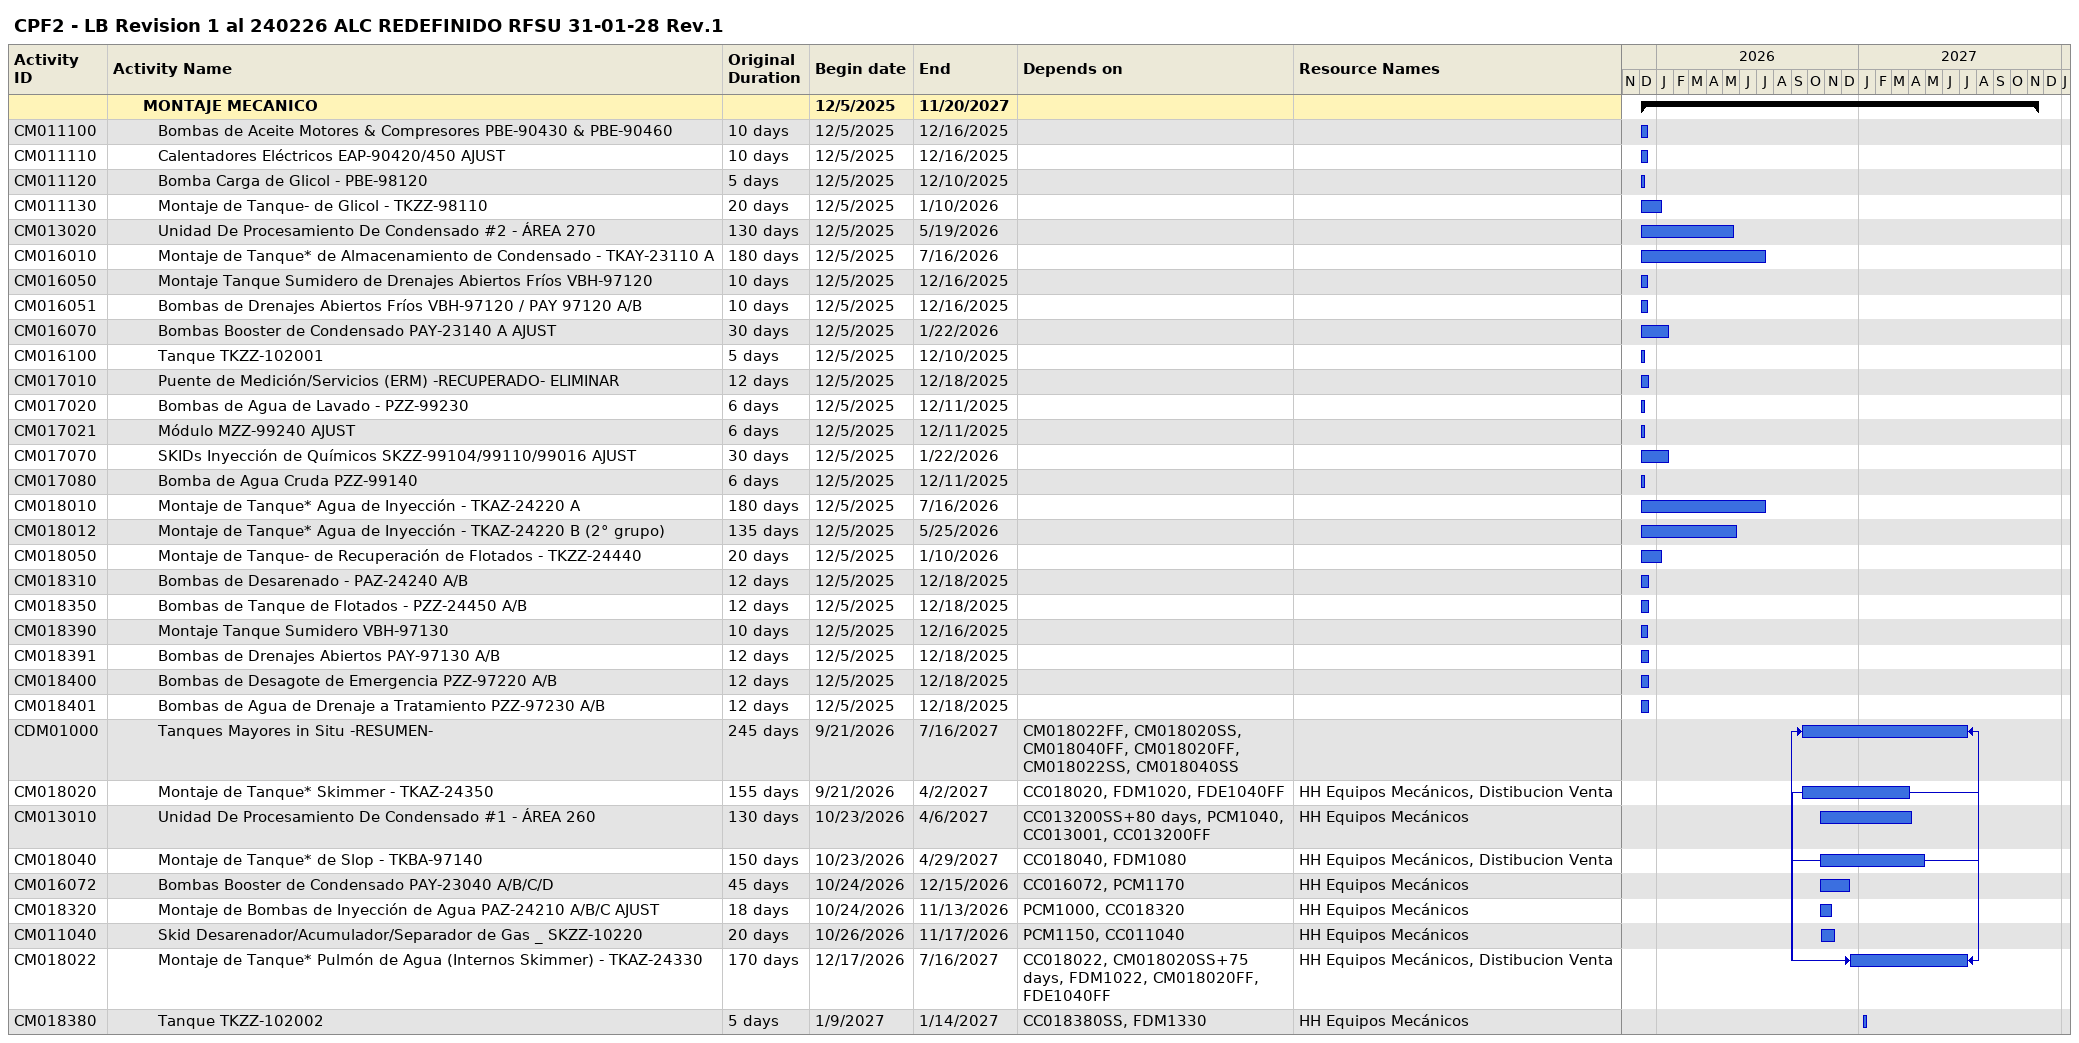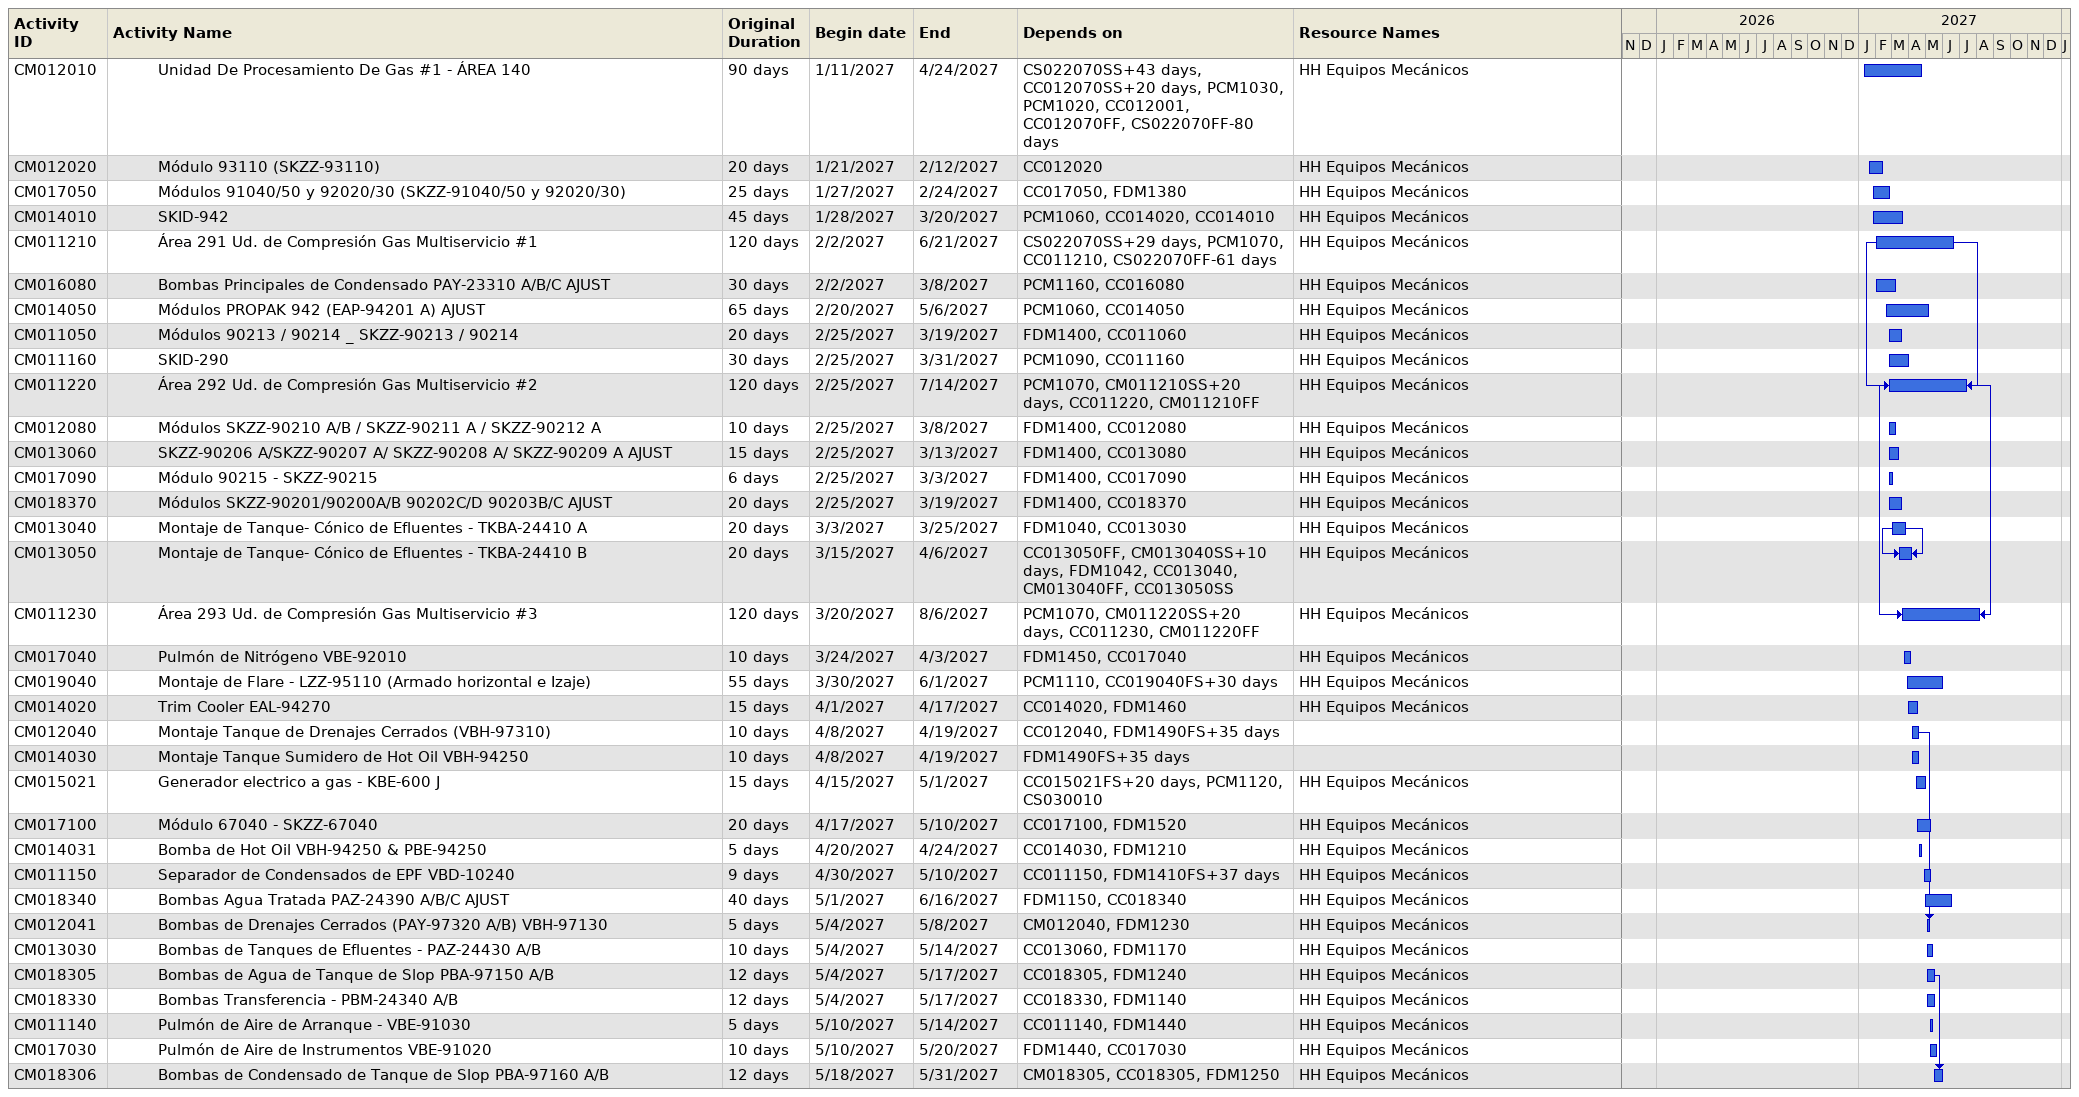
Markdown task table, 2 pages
CPF2 - LB Revision 1 al 240226 ALC REDEFINIDO RFSU 31-01-28 Rev.1

| ID | Level | Task | Original duration | Start | Finish | Predecessors | Resources |
|---|---|---|---|---|---|---|---|
|  | 3 | **MONTAJE MECANICO** |  | 2025-12-05 | 2027-11-20 |  |  |
| CM011100 | 4 | Bombas de Aceite Motores & Compresores PBE-90430 & PBE-90460 | 10d | 2025-12-05 | 2025-12-16 |  |  |
| CM011110 | 4 | Calentadores Eléctricos EAP-90420/450 AJUST | 10d | 2025-12-05 | 2025-12-16 |  |  |
| CM011120 | 4 | Bomba Carga de Glicol - PBE-98120 | 5d | 2025-12-05 | 2025-12-10 |  |  |
| CM011130 | 4 | Montaje de Tanque- de Glicol - TKZZ-98110 | 20d | 2025-12-05 | 2026-01-10 |  |  |
| CM013020 | 4 | Unidad De Procesamiento De Condensado #2 - ÁREA 270 | 130d | 2025-12-05 | 2026-05-19 |  |  |
| CM016010 | 4 | Montaje de Tanque* de Almacenamiento de Condensado - TKAY-23110 A | 180d | 2025-12-05 | 2026-07-16 |  |  |
| CM016050 | 4 | Montaje Tanque Sumidero de Drenajes Abiertos Fríos VBH-97120 | 10d | 2025-12-05 | 2025-12-16 |  |  |
| CM016051 | 4 | Bombas de Drenajes Abiertos Fríos VBH-97120 / PAY 97120 A/B | 10d | 2025-12-05 | 2025-12-16 |  |  |
| CM016070 | 4 | Bombas Booster de Condensado PAY-23140 A AJUST | 30d | 2025-12-05 | 2026-01-22 |  |  |
| CM016100 | 4 | Tanque TKZZ-102001 | 5d | 2025-12-05 | 2025-12-10 |  |  |
| CM017010 | 4 | Puente de Medición/Servicios (ERM) -RECUPERADO- ELIMINAR | 12d | 2025-12-05 | 2025-12-18 |  |  |
| CM017020 | 4 | Bombas de Agua de Lavado - PZZ-99230 | 6d | 2025-12-05 | 2025-12-11 |  |  |
| CM017021 | 4 | Módulo MZZ-99240 AJUST | 6d | 2025-12-05 | 2025-12-11 |  |  |
| CM017070 | 4 | SKIDs Inyección de Químicos SKZZ-99104/99110/99016 AJUST | 30d | 2025-12-05 | 2026-01-22 |  |  |
| CM017080 | 4 | Bomba de Agua Cruda PZZ-99140 | 6d | 2025-12-05 | 2025-12-11 |  |  |
| CM018010 | 4 | Montaje de Tanque* Agua de Inyección - TKAZ-24220 A | 180d | 2025-12-05 | 2026-07-16 |  |  |
| CM018012 | 4 | Montaje de Tanque* Agua de Inyección - TKAZ-24220 B (2° grupo) | 135d | 2025-12-05 | 2026-05-25 |  |  |
| CM018050 | 4 | Montaje de Tanque- de Recuperación de Flotados - TKZZ-24440 | 20d | 2025-12-05 | 2026-01-10 |  |  |
| CM018310 | 4 | Bombas de Desarenado - PAZ-24240 A/B | 12d | 2025-12-05 | 2025-12-18 |  |  |
| CM018350 | 4 | Bombas de Tanque de Flotados - PZZ-24450 A/B | 12d | 2025-12-05 | 2025-12-18 |  |  |
| CM018390 | 4 | Montaje Tanque Sumidero VBH-97130 | 10d | 2025-12-05 | 2025-12-16 |  |  |
| CM018391 | 4 | Bombas de Drenajes Abiertos PAY-97130 A/B | 12d | 2025-12-05 | 2025-12-18 |  |  |
| CM018400 | 4 | Bombas de Desagote de Emergencia PZZ-97220 A/B | 12d | 2025-12-05 | 2025-12-18 |  |  |
| CM018401 | 4 | Bombas de Agua de Drenaje a Tratamiento PZZ-97230 A/B | 12d | 2025-12-05 | 2025-12-18 |  |  |
| CDM01000 | 4 | Tanques Mayores in Situ -RESUMEN- | 245d | 2026-09-21 | 2027-07-16 | CM018022FF, CM018020SS, CM018040FF, CM018020FF, CM018022SS, CM018040SS |  |
| CM018020 | 4 | Montaje de Tanque* Skimmer - TKAZ-24350 | 155d | 2026-09-21 | 2027-04-02 | CC018020, FDM1020, FDE1040FF | HH Equipos Mecánicos, Distibucion Venta |
| CM013010 | 4 | Unidad De Procesamiento De Condensado #1 - ÁREA 260 | 130d | 2026-10-23 | 2027-04-06 | CC013200SS+80d, PCM1040, CC013001, CC013200FF | HH Equipos Mecánicos |
| CM018040 | 4 | Montaje de Tanque* de Slop - TKBA-97140 | 150d | 2026-10-23 | 2027-04-29 | CC018040, FDM1080 | HH Equipos Mecánicos, Distibucion Venta |
| CM016072 | 4 | Bombas Booster de Condensado PAY-23040 A/B/C/D | 45d | 2026-10-24 | 2026-12-15 | CC016072, PCM1170 | HH Equipos Mecánicos |
| CM018320 | 4 | Montaje de Bombas de Inyección de Agua PAZ-24210 A/B/C AJUST | 18d | 2026-10-24 | 2026-11-13 | PCM1000, CC018320 | HH Equipos Mecánicos |
| CM011040 | 4 | Skid Desarenador/Acumulador/Separador de Gas _ SKZZ-10220 | 20d | 2026-10-26 | 2026-11-17 | PCM1150, CC011040 | HH Equipos Mecánicos |
| CM018022 | 4 | Montaje de Tanque* Pulmón de Agua (Internos Skimmer) - TKAZ-24330 | 170d | 2026-12-17 | 2027-07-16 | CC018022, CM018020SS+75d, FDM1022, CM018020FF, FDE1040FF | HH Equipos Mecánicos, Distibucion Venta |
| CM018380 | 4 | Tanque TKZZ-102002 | 5d | 2027-01-09 | 2027-01-14 | CC018380SS, FDM1330 | HH Equipos Mecánicos |
| CM012010 | 4 | Unidad De Procesamiento De Gas #1 - ÁREA 140 | 90d | 2027-01-11 | 2027-04-24 | CS022070SS+43d, CC012070SS+20d, PCM1030, PCM1020, CC012001, CC012070FF, CS022070FF-80d | HH Equipos Mecánicos |
| CM012020 | 4 | Módulo 93110 (SKZZ-93110) | 20d | 2027-01-21 | 2027-02-12 | CC012020 | HH Equipos Mecánicos |
| CM017050 | 4 | Módulos 91040/50 y 92020/30 (SKZZ-91040/50 y 92020/30) | 25d | 2027-01-27 | 2027-02-24 | CC017050, FDM1380 | HH Equipos Mecánicos |
| CM014010 | 4 | SKID-942 | 45d | 2027-01-28 | 2027-03-20 | PCM1060, CC014020, CC014010 | HH Equipos Mecánicos |
| CM011210 | 4 | Área 291 Ud. de Compresión Gas Multiservicio #1 | 120d | 2027-02-02 | 2027-06-21 | CS022070SS+29d, PCM1070, CC011210, CS022070FF-61d | HH Equipos Mecánicos |
| CM016080 | 4 | Bombas Principales de Condensado PAY-23310 A/B/C AJUST | 30d | 2027-02-02 | 2027-03-08 | PCM1160, CC016080 | HH Equipos Mecánicos |
| CM014050 | 4 | Módulos PROPAK 942 (EAP-94201 A) AJUST | 65d | 2027-02-20 | 2027-05-06 | PCM1060, CC014050 | HH Equipos Mecánicos |
| CM011050 | 4 | Módulos 90213 / 90214 _ SKZZ-90213 / 90214 | 20d | 2027-02-25 | 2027-03-19 | FDM1400, CC011060 | HH Equipos Mecánicos |
| CM011160 | 4 | SKID-290 | 30d | 2027-02-25 | 2027-03-31 | PCM1090, CC011160 | HH Equipos Mecánicos |
| CM011220 | 4 | Área 292 Ud. de Compresión Gas Multiservicio #2 | 120d | 2027-02-25 | 2027-07-14 | PCM1070, CM011210SS+20d, CC011220, CM011210FF | HH Equipos Mecánicos |
| CM012080 | 4 | Módulos SKZZ-90210 A/B / SKZZ-90211 A / SKZZ-90212 A | 10d | 2027-02-25 | 2027-03-08 | FDM1400, CC012080 | HH Equipos Mecánicos |
| CM013060 | 4 | SKZZ-90206 A/SKZZ-90207 A/ SKZZ-90208 A/ SKZZ-90209 A AJUST | 15d | 2027-02-25 | 2027-03-13 | FDM1400, CC013080 | HH Equipos Mecánicos |
| CM017090 | 4 | Módulo 90215 - SKZZ-90215 | 6d | 2027-02-25 | 2027-03-03 | FDM1400, CC017090 | HH Equipos Mecánicos |
| CM018370 | 4 | Módulos SKZZ-90201/90200A/B 90202C/D 90203B/C AJUST | 20d | 2027-02-25 | 2027-03-19 | FDM1400, CC018370 | HH Equipos Mecánicos |
| CM013040 | 4 | Montaje de Tanque- Cónico de Efluentes - TKBA-24410 A | 20d | 2027-03-03 | 2027-03-25 | FDM1040, CC013030 | HH Equipos Mecánicos |
| CM013050 | 4 | Montaje de Tanque- Cónico de Efluentes - TKBA-24410 B | 20d | 2027-03-15 | 2027-04-06 | CC013050FF, CM013040SS+10d, FDM1042, CC013040, CM013040FF, CC013050SS | HH Equipos Mecánicos |
| CM011230 | 4 | Área 293 Ud. de Compresión Gas Multiservicio #3 | 120d | 2027-03-20 | 2027-08-06 | PCM1070, CM011220SS+20d, CC011230, CM011220FF | HH Equipos Mecánicos |
| CM017040 | 4 | Pulmón de Nitrógeno VBE-92010 | 10d | 2027-03-24 | 2027-04-03 | FDM1450, CC017040 | HH Equipos Mecánicos |
| CM019040 | 4 | Montaje de Flare - LZZ-95110 (Armado horizontal e Izaje) | 55d | 2027-03-30 | 2027-06-01 | PCM1110, CC019040FS+30d | HH Equipos Mecánicos |
| CM014020 | 4 | Trim Cooler EAL-94270 | 15d | 2027-04-01 | 2027-04-17 | CC014020, FDM1460 | HH Equipos Mecánicos |
| CM012040 | 4 | Montaje Tanque de Drenajes Cerrados (VBH-97310) | 10d | 2027-04-08 | 2027-04-19 | CC012040, FDM1490FS+35d |  |
| CM014030 | 4 | Montaje Tanque Sumidero de Hot Oil VBH-94250 | 10d | 2027-04-08 | 2027-04-19 | FDM1490FS+35d |  |
| CM015021 | 4 | Generador electrico a gas - KBE-600 J | 15d | 2027-04-15 | 2027-05-01 | CC015021FS+20d, PCM1120, CS030010 | HH Equipos Mecánicos |
| CM017100 | 4 | Módulo 67040 - SKZZ-67040 | 20d | 2027-04-17 | 2027-05-10 | CC017100, FDM1520 | HH Equipos Mecánicos |
| CM014031 | 4 | Bomba de Hot Oil VBH-94250 & PBE-94250 | 5d | 2027-04-20 | 2027-04-24 | CC014030, FDM1210 | HH Equipos Mecánicos |
| CM011150 | 4 | Separador de Condensados de EPF VBD-10240 | 9d | 2027-04-30 | 2027-05-10 | CC011150, FDM1410FS+37d | HH Equipos Mecánicos |
| CM018340 | 4 | Bombas Agua Tratada PAZ-24390 A/B/C AJUST | 40d | 2027-05-01 | 2027-06-16 | FDM1150, CC018340 | HH Equipos Mecánicos |
| CM012041 | 4 | Bombas de Drenajes Cerrados (PAY-97320 A/B) VBH-97130 | 5d | 2027-05-04 | 2027-05-08 | CM012040, FDM1230 | HH Equipos Mecánicos |
| CM013030 | 4 | Bombas de Tanques de Efluentes - PAZ-24430 A/B | 10d | 2027-05-04 | 2027-05-14 | CC013060, FDM1170 | HH Equipos Mecánicos |
| CM018305 | 4 | Bombas de Agua de Tanque de Slop PBA-97150 A/B | 12d | 2027-05-04 | 2027-05-17 | CC018305, FDM1240 | HH Equipos Mecánicos |
| CM018330 | 4 | Bombas Transferencia - PBM-24340 A/B | 12d | 2027-05-04 | 2027-05-17 | CC018330, FDM1140 | HH Equipos Mecánicos |
| CM011140 | 4 | Pulmón de Aire de Arranque - VBE-91030 | 5d | 2027-05-10 | 2027-05-14 | CC011140, FDM1440 | HH Equipos Mecánicos |
| CM017030 | 4 | Pulmón de Aire de Instrumentos VBE-91020 | 10d | 2027-05-10 | 2027-05-20 | FDM1440, CC017030 | HH Equipos Mecánicos |
| CM018306 | 4 | Bombas de Condensado de Tanque de Slop PBA-97160 A/B | 12d | 2027-05-18 | 2027-05-31 | CM018305, CC018305, FDM1250 | HH Equipos Mecánicos |
